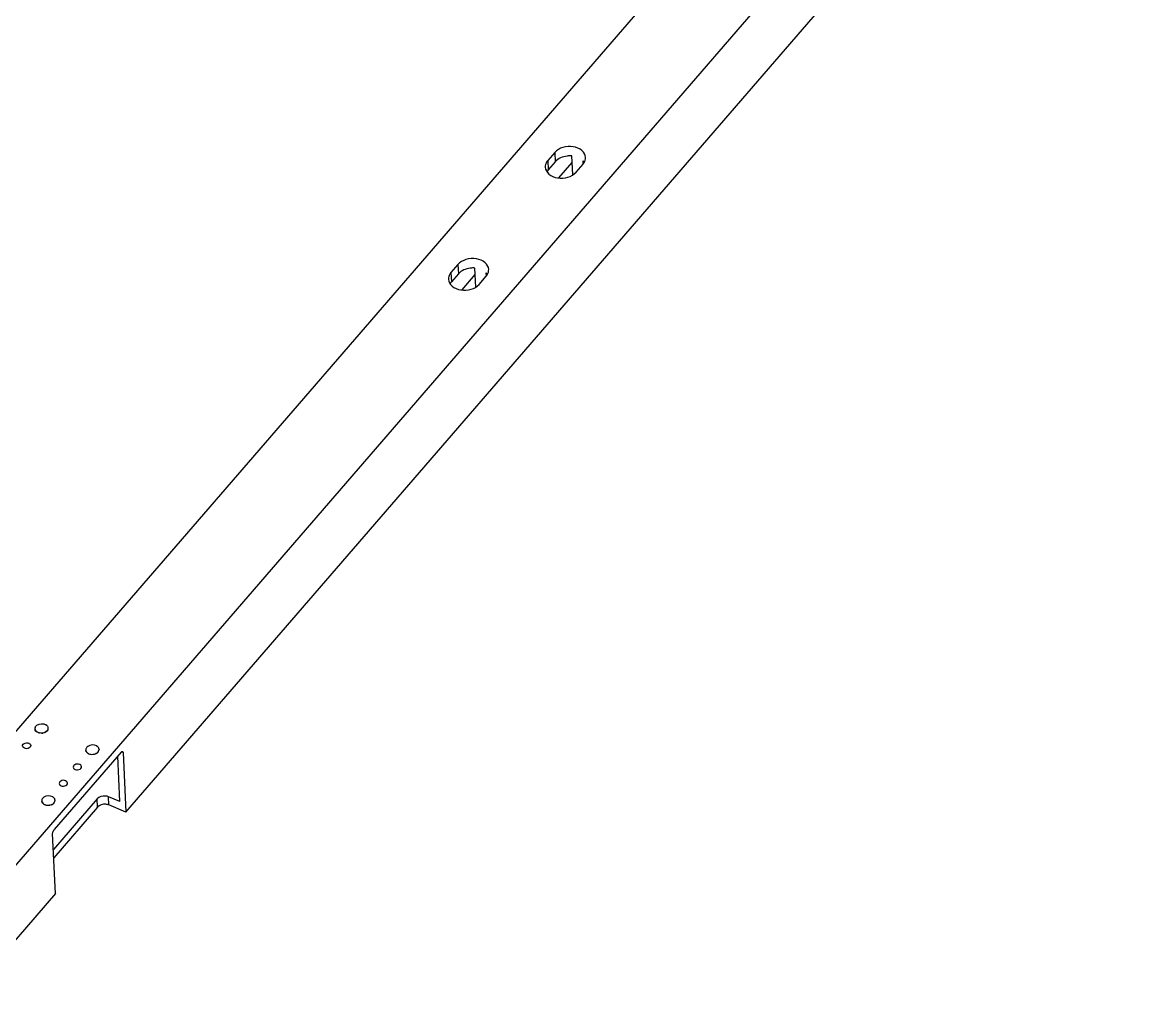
# Model space of a CAD drawing. Header units: millimetres. Extents: x 9226 to 36041, y 16031 to 21779.
# Drawn here: x 18454.4 to 18622.2, y 16701.9 to 16849.6 of the extents above; entities that cross this region are included whole.
import ezdxf

# ---------------------------------------------------------------- set-up
doc = ezdxf.new("R2010")
doc.units = ezdxf.units.MM
doc.layers.add('02___PRT_ALL_AXES', color=7, linetype='Continuous')

msp = doc.modelspace()

# ---------------------------------------------------------------- linework, layer by layer
at = {"color": 7, "linetype": 'Continuous', "lineweight": -3}
for p, q in [((18431.578, 16717.86), (18609.46, 16923.663)), ((18622.179, 16918.353), (18444.297, 16712.55)), ((18469.926, 16731.015), (18596.229, 16877.143)), ((18534.347, 16830.085), (18533.289, 16828.861)), ((18534.347, 16830.085), (18534.414, 16828.671)), ((18537.032, 16826.689), (18536.898, 16829.542)), ((18533.289, 16828.861), (18533.356, 16827.447)), ((18534.414, 16828.671), (18533.356, 16827.447)), ((18534.961, 16826.254), (18536.945, 16828.549)), ((18537.529, 16827.091), (18538.587, 16828.315)), ((18538.616, 16828.367), (18538.594, 16828.834)), ((18519.799, 16813.254), (18518.741, 16812.029)), ((18519.799, 16813.254), (18519.866, 16811.839)), ((18522.485, 16809.858), (18522.35, 16812.711)), ((18518.741, 16812.029), (18518.808, 16810.615)), ((18519.866, 16811.839), (18518.808, 16810.615)), ((18520.413, 16809.423), (18522.397, 16811.718)), ((18522.981, 16810.26), (18524.039, 16811.484)), ((18524.068, 16811.535), (18524.046, 16812.003)), ((18456.243, 16743.513), (18456.268, 16743.519)), ((18456.269, 16743.51), (18456.243, 16743.513)), ((18456.247, 16743.481), (18456.271, 16743.488)), ((18456.272, 16743.479), (18456.247, 16743.481)), ((18456.252, 16743.45), (18456.276, 16743.458)), ((18456.278, 16743.449), (18456.252, 16743.45)), ((18456.259, 16743.419), (18456.282, 16743.428)), ((18456.285, 16743.418), (18456.259, 16743.419)), ((18456.268, 16743.388), (18456.291, 16743.398)), ((18456.294, 16743.388), (18456.268, 16743.388)), ((18458.283, 16743.512), (18458.257, 16743.509)), ((18458.259, 16743.518), (18458.283, 16743.512)), ((18458.288, 16743.543), (18458.262, 16743.539)), ((18458.263, 16743.549), (18458.288, 16743.543)), ((18458.265, 16743.58), (18458.29, 16743.575)), ((18458.29, 16743.575), (18458.265, 16743.57)), ((18458.266, 16743.61), (18458.291, 16743.606)), ((18458.291, 16743.606), (18458.266, 16743.601)), ((18456.279, 16743.358), (18456.302, 16743.368)), ((18456.305, 16743.359), (18456.279, 16743.358)), ((18456.292, 16743.328), (18456.314, 16743.339)), ((18456.318, 16743.33), (18456.292, 16743.328)), ((18456.307, 16743.299), (18456.328, 16743.31)), ((18456.333, 16743.301), (18456.307, 16743.299)), ((18456.324, 16743.27), (18456.344, 16743.281)), ((18456.349, 16743.273), (18456.324, 16743.27)), ((18456.342, 16743.241), (18456.362, 16743.254)), ((18456.367, 16743.245), (18456.342, 16743.241)), ((18456.488, 16743.086), (18456.502, 16743.102)), ((18456.511, 16743.095), (18456.488, 16743.086)), ((18456.517, 16743.063), (18456.531, 16743.079)), ((18456.54, 16743.073), (18456.517, 16743.063)), ((18456.549, 16743.041), (18456.561, 16743.058)), ((18456.571, 16743.051), (18456.549, 16743.041)), ((18456.925, 16742.884), (18456.927, 16742.903)), ((18456.94, 16742.9), (18456.925, 16742.884)), ((18456.967, 16742.876), (18456.968, 16742.894)), ((18457.365, 16742.857), (18457.356, 16742.874)), ((18457.369, 16742.875), (18457.365, 16742.857)), ((18457.41, 16742.862), (18457.399, 16742.878)), ((18457.413, 16742.88), (18457.41, 16742.862)), ((18457.787, 16742.964), (18457.768, 16742.976)), ((18457.78, 16742.981), (18457.787, 16742.964)), ((18457.825, 16742.981), (18457.806, 16742.993)), ((18457.817, 16742.999), (18457.825, 16742.981)), ((18458.094, 16743.199), (18458.111, 16743.186)), ((18458.135, 16743.213), (18458.111, 16743.217)), ((18458.118, 16743.226), (18458.135, 16743.213)), ((18463.875, 16740.327), (18463.899, 16740.333)), ((18463.9, 16740.324), (18463.875, 16740.327)), ((18463.878, 16740.295), (18463.902, 16740.302)), ((18463.904, 16740.293), (18463.878, 16740.295)), ((18463.883, 16740.264), (18463.907, 16740.272)), ((18463.909, 16740.263), (18463.883, 16740.264)), ((18463.891, 16740.233), (18463.914, 16740.242)), ((18463.916, 16740.232), (18463.891, 16740.233)), ((18463.9, 16740.202), (18463.923, 16740.212)), ((18463.926, 16740.202), (18463.9, 16740.202)), ((18463.911, 16740.172), (18463.933, 16740.182)), ((18463.937, 16740.173), (18463.911, 16740.172)), ((18463.924, 16740.142), (18463.945, 16740.153)), ((18463.95, 16740.144), (18463.924, 16740.142)), ((18463.939, 16740.113), (18463.96, 16740.124)), ((18463.964, 16740.115), (18463.939, 16740.113)), ((18463.955, 16740.084), (18463.975, 16740.095)), ((18463.981, 16740.087), (18463.955, 16740.084)), ((18463.973, 16740.055), (18463.993, 16740.068)), ((18463.999, 16740.059), (18463.973, 16740.055)), ((18465.767, 16740.027), (18465.742, 16740.031)), ((18465.749, 16740.04), (18465.767, 16740.027)), ((18465.915, 16740.326), (18465.889, 16740.323)), ((18465.891, 16740.332), (18465.915, 16740.326)), ((18465.919, 16740.357), (18465.894, 16740.353)), ((18465.895, 16740.363), (18465.919, 16740.357)), ((18465.922, 16740.389), (18465.896, 16740.384)), ((18465.897, 16740.425), (18465.922, 16740.421)), ((18465.922, 16740.421), (18465.897, 16740.415)), ((18465.897, 16740.394), (18465.922, 16740.389)), ((18469.504, 16739.961), (18469.248, 16740.068)), ((18469.223, 16740.008), (18459.171, 16728.379)), ((18464.119, 16739.9), (18464.134, 16739.916)), ((18464.143, 16739.909), (18464.119, 16739.9)), ((18464.149, 16739.877), (18464.163, 16739.893)), ((18464.172, 16739.887), (18464.149, 16739.877)), ((18464.18, 16739.856), (18464.193, 16739.872)), ((18464.203, 16739.865), (18464.18, 16739.856)), ((18464.557, 16739.698), (18464.559, 16739.717)), ((18464.571, 16739.714), (18464.557, 16739.698)), ((18464.599, 16739.69), (18464.6, 16739.708)), ((18464.997, 16739.671), (18464.988, 16739.688)), ((18465.001, 16739.689), (18464.997, 16739.671)), ((18465.041, 16739.676), (18465.031, 16739.692)), ((18465.044, 16739.694), (18465.041, 16739.676)), ((18465.418, 16739.778), (18465.4, 16739.79)), ((18465.411, 16739.795), (18465.418, 16739.778)), ((18465.456, 16739.795), (18465.437, 16739.807)), ((18465.448, 16739.813), (18465.456, 16739.795)), ((18465.726, 16740.013), (18465.742, 16740)), ((18469.02, 16732.607), (18468.699, 16739.403)), ((18469.504, 16739.961), (18469.926, 16731.015)), ((18469.02, 16732.607), (18467.324, 16733.315)), ((18467.383, 16732.077), (18467.324, 16733.315)), ((18457.262, 16732.676), (18457.287, 16732.682)), ((18457.287, 16732.673), (18457.262, 16732.676)), ((18457.265, 16732.645), (18457.29, 16732.652)), ((18457.291, 16732.642), (18457.265, 16732.645)), ((18457.271, 16732.613), (18457.295, 16732.621)), ((18457.296, 16732.612), (18457.271, 16732.613)), ((18457.278, 16732.582), (18457.301, 16732.591)), ((18457.304, 16732.582), (18457.278, 16732.582)), ((18457.287, 16732.552), (18457.31, 16732.561)), ((18457.313, 16732.552), (18457.287, 16732.552)), ((18457.298, 16732.521), (18457.32, 16732.531)), ((18457.324, 16732.522), (18457.298, 16732.521)), ((18457.311, 16732.491), (18457.333, 16732.502)), ((18457.337, 16732.493), (18457.311, 16732.491)), ((18457.326, 16732.462), (18457.347, 16732.473)), ((18457.352, 16732.464), (18457.326, 16732.462)), ((18457.342, 16732.433), (18457.363, 16732.445)), ((18457.368, 16732.436), (18457.342, 16732.433)), ((18457.361, 16732.405), (18457.38, 16732.417)), ((18457.386, 16732.409), (18457.361, 16732.405)), ((18457.507, 16732.25), (18457.521, 16732.265)), ((18457.53, 16732.258), (18457.507, 16732.25)), ((18457.536, 16732.227), (18457.55, 16732.243)), ((18457.559, 16732.236), (18457.536, 16732.227)), ((18457.568, 16732.205), (18457.58, 16732.221)), ((18457.59, 16732.215), (18457.568, 16732.205)), ((18457.944, 16732.048), (18457.946, 16732.066)), ((18457.958, 16732.063), (18457.944, 16732.048)), ((18457.986, 16732.039), (18457.987, 16732.057)), ((18458.384, 16732.02), (18458.375, 16732.037)), ((18458.388, 16732.038), (18458.384, 16732.02)), ((18458.428, 16732.025), (18458.418, 16732.042)), ((18458.432, 16732.043), (18458.428, 16732.025)), ((18458.806, 16732.127), (18458.787, 16732.14)), ((18458.799, 16732.145), (18458.806, 16732.127)), ((18458.844, 16732.145), (18458.824, 16732.157)), ((18458.836, 16732.162), (18458.844, 16732.145)), ((18465.603, 16732.992), (18459.034, 16725.392)), ((18465.661, 16731.755), (18459.092, 16724.154)), ((18459.113, 16732.362), (18459.13, 16732.349)), ((18459.154, 16732.376), (18459.129, 16732.381)), ((18459.137, 16732.389), (18459.154, 16732.376)), ((18459.302, 16732.675), (18459.276, 16732.672)), ((18459.278, 16732.681), (18459.302, 16732.675)), ((18459.306, 16732.707), (18459.281, 16732.703)), ((18459.282, 16732.712), (18459.306, 16732.707)), ((18459.284, 16732.774), (18459.309, 16732.77)), ((18459.284, 16732.743), (18459.309, 16732.738)), ((18459.309, 16732.738), (18459.284, 16732.734)), ((18459.309, 16732.77), (18459.285, 16732.764)), ((18465.661, 16731.755), (18465.603, 16732.992)), ((18469.926, 16731.015), (18467.383, 16732.077)), ((18459.346, 16718.774), (18458.924, 16727.72)), ((18459.346, 16718.774), (18444.798, 16701.943))]:
    msp.add_line(p, q, dxfattribs=at)
for centre, radius, start, end in [((18456.766, 16743.552), 0.499, 182.70362, 183.76088), ((18456.767, 16743.552), 0.5, 184.8492, 187.29639), ((18456.771, 16743.552), 0.504, 188.38093, 190.81467), ((18456.778, 16743.554), 0.511, 191.8912, 194.30267), ((18456.787, 16743.556), 0.521, 195.36738, 197.74841), ((18456.799, 16743.56), 0.534, 198.79784, 201.14111), ((18457.731, 16743.605), 0.535, 343.94598, 346.28531), ((18457.744, 16743.602), 0.522, 347.33311, 349.71085), ((18457.751, 16743.6), 0.515, 350.77638, 351.24701), ((18457.754, 16743.6), 0.512, 351.24568, 353.18409), ((18457.761, 16743.599), 0.505, 354.25872, 356.69071), ((18457.767, 16743.599), 0.499, 1.30915, 2.70358), ((18457.765, 16743.599), 0.5, 357.77466, 0.22096), ((18456.814, 16743.566), 0.549, 202.1722, 204.47138), ((18456.828, 16743.573), 0.565, 205.47862, 206.84243), ((18456.834, 16743.576), 0.572, 206.84156, 207.72775), ((18456.849, 16743.584), 0.588, 208.7186, 210.91499), ((18456.869, 16743.596), 0.612, 211.8776, 214.01752), ((18456.89, 16743.611), 0.638, 214.95446, 217.03592), ((18457.008, 16743.722), 0.8, 229.05897, 230.84816), ((18457.031, 16743.752), 0.838, 231.6298, 233.36487), ((18457.054, 16743.783), 0.877, 234.12298, 235.80633), ((18457.076, 16743.816), 0.917, 236.54202, 238.17627), ((18457.097, 16743.851), 0.957, 238.89076, 240.47866), ((18457.117, 16743.886), 0.998, 241.17321, 242.71763), ((18457.193, 16744.066), 1.193, 251.73773, 253.1084), ((18457.203, 16744.1), 1.228, 253.71038, 255.05484), ((18457.211, 16744.132), 1.261, 255.6458, 256.96677), ((18457.218, 16744.161), 1.292, 257.5479, 258.84803), ((18457.223, 16744.188), 1.319, 259.42051, 260.70241), ((18457.233, 16744.282), 1.414, 273.77358, 274.99767), ((18457.233, 16744.278), 1.41, 275.54156, 276.02977), ((18457.234, 16744.275), 1.407, 276.02968, 276.76898), ((18457.235, 16744.267), 1.398, 277.31431, 278.54755), ((18457.237, 16744.253), 1.385, 279.09621, 280.33757), ((18457.278, 16744.106), 1.232, 290.16876, 291.51087), ((18457.291, 16744.074), 1.197, 292.11175, 293.47981), ((18457.305, 16744.043), 1.163, 294.0937, 295.22513), ((18457.311, 16744.031), 1.149, 295.22676, 295.49214), ((18457.323, 16744.006), 1.122, 296.11598, 297.54432), ((18457.341, 16743.971), 1.082, 298.18534, 299.64813), ((18457.361, 16743.936), 1.042, 300.30508, 301.80523), ((18457.383, 16743.902), 1.002, 302.47941, 304.01984), ((18457.455, 16743.805), 0.881, 309.37205, 311.05061), ((18457.481, 16743.776), 0.842, 311.80653, 313.53657), ((18457.507, 16743.748), 0.804, 314.31592, 316.09986), ((18457.528, 16743.729), 0.776, 316.90799, 317.51696), ((18457.537, 16743.721), 0.763, 317.51532, 318.74638), ((18457.56, 16743.701), 0.733, 319.57273, 321.47043), ((18457.586, 16743.68), 0.7, 322.32554, 324.28222), ((18464.397, 16740.366), 0.499, 182.70362, 183.76088), ((18464.399, 16740.366), 0.5, 184.8492, 187.29639), ((18464.403, 16740.367), 0.504, 188.38093, 190.81467), ((18464.41, 16740.368), 0.511, 191.8912, 194.30267), ((18464.419, 16740.37), 0.521, 195.36738, 197.74841), ((18464.431, 16740.374), 0.534, 198.79784, 201.14111), ((18464.445, 16740.38), 0.549, 202.1722, 204.47138), ((18464.459, 16740.387), 0.565, 205.47861, 206.83612), ((18464.465, 16740.39), 0.572, 206.83527, 207.72776), ((18464.48, 16740.398), 0.588, 208.7186, 210.91499), ((18464.5, 16740.41), 0.612, 211.8776, 214.01752), ((18464.522, 16740.425), 0.638, 214.95446, 217.03592), ((18465.168, 16740.535), 0.763, 317.51532, 318.74638), ((18465.192, 16740.515), 0.733, 319.57273, 321.47043), ((18465.218, 16740.494), 0.7, 322.32554, 324.28222), ((18465.363, 16740.419), 0.535, 343.94598, 346.28531), ((18465.375, 16740.416), 0.522, 347.33311, 349.71085), ((18465.386, 16740.414), 0.512, 351.22848, 353.18406), ((18465.383, 16740.415), 0.515, 350.77638, 351.22984), ((18465.392, 16740.413), 0.505, 354.25872, 356.69071), ((18465.398, 16740.413), 0.499, 1.30915, 2.70358), ((18465.397, 16740.413), 0.5, 357.77466, 0.22096), ((18464.639, 16740.536), 0.8, 229.05897, 230.84816), ((18464.663, 16740.566), 0.838, 231.6298, 233.36487), ((18464.686, 16740.597), 0.877, 234.12298, 235.80633), ((18464.708, 16740.63), 0.917, 236.54202, 238.17627), ((18464.729, 16740.665), 0.957, 238.89076, 240.47866), ((18464.749, 16740.7), 0.998, 241.17321, 242.71763), ((18464.825, 16740.88), 1.193, 251.73773, 253.1084), ((18464.835, 16740.914), 1.228, 253.71038, 255.05484), ((18464.843, 16740.946), 1.261, 255.6458, 256.96677), ((18464.85, 16740.975), 1.292, 257.5479, 258.84803), ((18464.855, 16741.002), 1.319, 259.42051, 260.70241), ((18464.864, 16741.096), 1.414, 273.77358, 274.99767), ((18464.865, 16741.092), 1.41, 275.54156, 276.02699), ((18464.865, 16741.09), 1.407, 276.02689, 276.76898), ((18464.866, 16741.081), 1.398, 277.31431, 278.54755), ((18464.868, 16741.067), 1.385, 279.09621, 280.33757), ((18464.91, 16740.92), 1.232, 290.16876, 291.51087), ((18464.923, 16740.888), 1.197, 292.11175, 293.47981), ((18464.937, 16740.857), 1.163, 294.09372, 295.22009), ((18464.942, 16740.845), 1.15, 295.2217, 295.49213), ((18464.955, 16740.82), 1.122, 296.11598, 297.54432), ((18464.973, 16740.785), 1.082, 298.18534, 299.64813), ((18464.993, 16740.75), 1.042, 300.30508, 301.80523), ((18465.015, 16740.716), 1.002, 302.47941, 304.01984), ((18465.087, 16740.619), 0.881, 309.37205, 311.05061), ((18465.113, 16740.59), 0.842, 311.80653, 313.53657), ((18465.139, 16740.562), 0.804, 314.31592, 316.09986), ((18465.159, 16740.543), 0.776, 316.90799, 317.51696), ((18457.785, 16732.715), 0.499, 182.70362, 183.76088), ((18457.786, 16732.715), 0.5, 184.8492, 187.29639), ((18457.79, 16732.716), 0.504, 188.38093, 190.81467), ((18457.797, 16732.717), 0.511, 191.8912, 194.30267), ((18457.806, 16732.72), 0.521, 195.36738, 197.74841), ((18457.818, 16732.724), 0.534, 198.79784, 201.14111), ((18457.833, 16732.729), 0.549, 202.1722, 204.47138), ((18457.847, 16732.736), 0.565, 205.47861, 206.83612), ((18457.853, 16732.739), 0.572, 206.83527, 207.72776), ((18457.868, 16732.747), 0.588, 208.7186, 210.91499), ((18457.888, 16732.759), 0.612, 211.8776, 214.01752), ((18457.909, 16732.774), 0.638, 214.95446, 217.03592), ((18458.026, 16732.886), 0.8, 229.05897, 230.84816), ((18458.05, 16732.915), 0.838, 231.6298, 233.36487), ((18458.073, 16732.946), 0.877, 234.12298, 235.80633), ((18458.095, 16732.979), 0.917, 236.54202, 238.17627), ((18458.116, 16733.014), 0.957, 238.89076, 240.47866), ((18458.136, 16733.049), 0.998, 241.17321, 242.71763), ((18458.212, 16733.23), 1.193, 251.73773, 253.1084), ((18458.222, 16733.263), 1.228, 253.71038, 255.05484), ((18458.23, 16733.295), 1.261, 255.6458, 256.96677), ((18458.237, 16733.325), 1.292, 257.5479, 258.84803), ((18458.242, 16733.352), 1.319, 259.42051, 260.70241), ((18458.252, 16733.446), 1.414, 273.77358, 274.99767), ((18458.252, 16733.442), 1.41, 275.54156, 276.02699), ((18458.252, 16733.439), 1.407, 276.02689, 276.76898), ((18458.254, 16733.43), 1.398, 277.31431, 278.54755), ((18458.256, 16733.417), 1.385, 279.09621, 280.33757), ((18458.297, 16733.27), 1.232, 290.16876, 291.51087), ((18458.31, 16733.237), 1.197, 292.11175, 293.47981), ((18458.324, 16733.206), 1.163, 294.09372, 295.22009), ((18458.33, 16733.194), 1.15, 295.2217, 295.49213), ((18458.342, 16733.169), 1.122, 296.11598, 297.54432), ((18458.36, 16733.135), 1.082, 298.18534, 299.64813), ((18458.38, 16733.1), 1.042, 300.30508, 301.80523), ((18458.402, 16733.065), 1.002, 302.47941, 304.01984), ((18458.474, 16732.968), 0.881, 309.37205, 311.05061), ((18458.5, 16732.939), 0.842, 311.80653, 313.53657), ((18458.526, 16732.912), 0.804, 314.31592, 316.09986), ((18458.547, 16732.892), 0.776, 316.90799, 317.51696), ((18458.556, 16732.884), 0.763, 317.51532, 318.74638), ((18458.579, 16732.864), 0.733, 319.57273, 321.47043), ((18458.605, 16732.844), 0.7, 322.32554, 324.28222), ((18458.75, 16732.768), 0.535, 343.94598, 346.28531), ((18458.762, 16732.765), 0.522, 347.33311, 349.71085), ((18458.77, 16732.764), 0.515, 350.77638, 351.22984), ((18458.773, 16732.763), 0.512, 351.22848, 353.18406), ((18458.78, 16732.763), 0.505, 354.25872, 356.69071), ((18458.786, 16732.762), 0.499, 1.30915, 2.70358), ((18458.784, 16732.762), 0.5, 357.77466, 0.22096)]:
    msp.add_arc(centre, radius, start, end, dxfattribs=at)
for points, knots in [([(18538.964, 16829.318), (18538.946, 16829.704), (18538.439, 16830.537), (18537.079, 16831.032), (18535.579, 16830.951), (18534.655, 16830.441), (18534.347, 16830.085)], [0, 0, 0, 0, 0.2083059, 0.4651941, 0.7465445, 1, 1, 1, 1]), ([(18536.898, 16829.542), (18536.658, 16829.561), (18535.768, 16829.544), (18534.841, 16829.165), (18534.414, 16828.671)], [0, 0, 0, 0, 0.2692552, 1, 1, 1, 1]), ([(18538.587, 16828.315), (18538.65, 16828.388), (18538.866, 16828.679), (18538.976, 16829.053), (18538.964, 16829.318)], [0, 0, 0, 0, 0.2673484, 1, 1, 1, 1]), ([(18533.289, 16828.861), (18533.226, 16828.788), (18533.01, 16828.497), (18532.899, 16828.123), (18532.912, 16827.858)], [0, 0, 0, 0, 0.2673484, 1, 1, 1, 1]), ([(18532.912, 16827.858), (18532.93, 16827.472), (18533.436, 16826.639), (18534.797, 16826.144), (18536.296, 16826.225), (18537.221, 16826.735), (18537.529, 16827.091)], [0, 0, 0, 0, 0.2083059, 0.4651941, 0.7465445, 1, 1, 1, 1]), ([(18524.416, 16812.487), (18524.398, 16812.873), (18523.891, 16813.705), (18522.531, 16814.2), (18521.031, 16814.12), (18520.107, 16813.61), (18519.799, 16813.254)], [0, 0, 0, 0, 0.2083059, 0.4651941, 0.7465445, 1, 1, 1, 1]), ([(18522.35, 16812.711), (18522.11, 16812.73), (18521.22, 16812.712), (18520.293, 16812.333), (18519.866, 16811.839)], [0, 0, 0, 0, 0.2692552, 1, 1, 1, 1]), ([(18524.039, 16811.484), (18524.102, 16811.557), (18524.318, 16811.847), (18524.429, 16812.222), (18524.416, 16812.487)], [0, 0, 0, 0, 0.2673484, 1, 1, 1, 1]), ([(18518.741, 16812.029), (18518.678, 16811.956), (18518.462, 16811.666), (18518.351, 16811.291), (18518.364, 16811.027)], [0, 0, 0, 0, 0.2673484, 1, 1, 1, 1]), ([(18518.364, 16811.027), (18518.382, 16810.64), (18518.888, 16809.808), (18520.249, 16809.313), (18521.748, 16809.394), (18522.673, 16809.904), (18522.981, 16810.26)], [0, 0, 0, 0, 0.2083059, 0.4651941, 0.7465445, 1, 1, 1, 1]), ([(18469.223, 16740.008), (18469.241, 16740.029), (18469.293, 16740.084), (18469.383, 16740.137), (18469.432, 16740.116)], [0, 0, 0, 0, 0.3379084, 1, 1, 1, 1]), ([(18469.432, 16740.116), (18469.469, 16740.101), (18469.498, 16740.036), (18469.503, 16739.98), (18469.504, 16739.961)], [0, 0, 0, 0, 0.6777939, 1, 1, 1, 1]), ([(18467.324, 16733.315), (18467.18, 16733.375), (18466.595, 16733.515), (18465.894, 16733.33), (18465.603, 16732.992)], [0, 0, 0, 0, 0.2597387, 1, 1, 1, 1]), ([(18467.383, 16732.077), (18467.238, 16732.138), (18466.653, 16732.278), (18465.953, 16732.092), (18465.661, 16731.755)], [0, 0, 0, 0, 0.2597387, 1, 1, 1, 1]), ([(18458.924, 16727.72), (18458.921, 16727.773), (18458.949, 16728.01), (18459.051, 16728.24), (18459.171, 16728.379)], [0, 0, 0, 0, 0.2233808, 1, 1, 1, 1])]:
    msp.add_open_spline(points, degree=3, knots=knots, dxfattribs=at)
for points in [[(18533.356, 16827.447), (18533.276, 16827.355), (18533.205, 16827.254), (18533.147, 16827.147)], [(18538.776, 16828.618), (18538.721, 16828.695), (18538.66, 16828.767), (18538.594, 16828.834)], [(18518.808, 16810.615), (18518.728, 16810.523), (18518.657, 16810.423), (18518.599, 16810.316)], [(18524.228, 16811.787), (18524.173, 16811.864), (18524.112, 16811.936), (18524.046, 16812.003)]]:
    msp.add_open_spline(points, degree=3, dxfattribs=at)
at = {"layer": '02___PRT_ALL_AXES', "color": 7, "linetype": 'Continuous', "lineweight": -3}
msp.add_line((18457.971, 16744.093), (18458.06, 16744.023), dxfattribs=at)
for centre, radius, start, end in [((18456.767, 16743.552), 0.5, 171.15205, 177.58743), ((18456.765, 16743.552), 0.498, 177.59256, 182.73221), ((18456.77, 16743.552), 0.503, 182.74417, 191.24952), ((18456.781, 16743.55), 0.515, 166.76129, 171.1431), ((18456.784, 16743.555), 0.518, 191.25276, 198.4522), ((18456.808, 16743.543), 0.542, 161.35381, 166.75054), ((18456.808, 16743.563), 0.543, 198.47129, 206.91711), ((18456.834, 16743.535), 0.57, 158.06664, 161.37), ((18457.127, 16743.281), 0.962, 125.12994, 127.52748), ((18457.461, 16743.342), 0.908, 55.83765, 59.12823), ((18457.552, 16743.46), 0.759, 45.06242, 47.92357), ((18457.582, 16743.49), 0.717, 40.80384, 45.07563), ((18457.723, 16743.586), 0.545, 21.49673, 24.96055), ((18457.735, 16743.591), 0.532, 17.9648, 21.49619), ((18457.75, 16743.596), 0.516, 10.61298, 17.98091), ((18457.752, 16743.601), 0.514, 347.06197, 351.14525), ((18457.763, 16743.599), 0.502, 2.74188, 10.60648), ((18457.766, 16743.599), 0.5, 351.14987, 358.8357), ((18457.768, 16743.599), 0.498, 358.84196, 2.73198), ((18457.213, 16744.137), 1.267, 256.96049, 258.8102), ((18457.318, 16744.014), 1.131, 294.19616, 296.19756), ((18464.396, 16740.366), 0.498, 177.59256, 182.73221), ((18464.399, 16740.366), 0.5, 171.15205, 177.58743), ((18464.401, 16740.366), 0.503, 182.74417, 191.24952), ((18464.413, 16740.364), 0.515, 166.76129, 171.1431), ((18464.416, 16740.369), 0.518, 191.25276, 198.4522), ((18464.45, 16740.354), 0.553, 158.01206, 166.69969), ((18464.44, 16740.377), 0.543, 198.47129, 206.91711), ((18464.759, 16740.095), 0.962, 125.12994, 127.52748), ((18465.078, 16740.132), 0.936, 57.72933, 59.98485), ((18465.183, 16740.274), 0.759, 45.06242, 47.92357), ((18465.213, 16740.304), 0.717, 40.80384, 45.07563), ((18465.354, 16740.401), 0.545, 21.49673, 24.96055), ((18465.366, 16740.405), 0.532, 17.9648, 21.49619), ((18465.381, 16740.41), 0.516, 10.61298, 17.98091), ((18465.383, 16740.415), 0.514, 347.06197, 351.14525), ((18465.395, 16740.413), 0.502, 2.74188, 10.60648), ((18465.397, 16740.413), 0.5, 351.14987, 358.8357), ((18465.399, 16740.413), 0.498, 358.84196, 2.73198), ((18464.844, 16740.951), 1.267, 256.96049, 258.8102), ((18464.949, 16740.828), 1.131, 294.19616, 296.19756), ((18457.786, 16732.715), 0.5, 171.15205, 177.58743), ((18457.784, 16732.715), 0.498, 177.59256, 182.73221), ((18457.789, 16732.716), 0.503, 182.74417, 191.24952), ((18457.8, 16732.713), 0.515, 166.76129, 171.1431), ((18457.803, 16732.719), 0.518, 191.25276, 198.4522), ((18457.838, 16732.703), 0.553, 158.01206, 166.69969), ((18457.827, 16732.727), 0.543, 198.47129, 206.91711), ((18458.146, 16732.445), 0.962, 125.12994, 127.52748), ((18458.232, 16733.3), 1.267, 256.96049, 258.8102), ((18458.337, 16733.177), 1.131, 294.19616, 296.19756), ((18458.465, 16732.482), 0.936, 57.72933, 59.98485), ((18458.571, 16732.624), 0.759, 45.06242, 47.92357), ((18458.601, 16732.653), 0.717, 40.80384, 45.07563), ((18458.741, 16732.75), 0.545, 21.49673, 24.96055), ((18458.754, 16732.755), 0.532, 17.9648, 21.49619), ((18458.768, 16732.759), 0.516, 10.61298, 17.98091), ((18458.771, 16732.765), 0.514, 347.06197, 351.14525), ((18458.782, 16732.762), 0.502, 2.74188, 10.60648), ((18458.785, 16732.762), 0.5, 351.14987, 358.8357), ((18458.786, 16732.762), 0.498, 358.84196, 2.73198)]:
    msp.add_arc(centre, radius, start, end, dxfattribs=at)
for points in [[(18456.306, 16743.747), (18456.332, 16743.814), (18456.372, 16743.875), (18456.418, 16743.929)], [(18456.418, 16743.929), (18456.455, 16743.972), (18456.497, 16744.01), (18456.541, 16744.044)], [(18456.574, 16744.068), (18456.943, 16744.328), (18457.539, 16744.353), (18457.927, 16744.121)], [(18458.253, 16743.486), (18458.231, 16743.389), (18458.179, 16743.297), (18458.114, 16743.221)], [(18458.124, 16743.958), (18458.161, 16743.915), (18458.193, 16743.868), (18458.217, 16743.816)], [(18456.562, 16743.057), (18456.465, 16743.123), (18456.377, 16743.213), (18456.324, 16743.318)], [(18456.927, 16742.903), (18456.798, 16742.933), (18456.671, 16742.983), (18456.562, 16743.057)], [(18457.781, 16742.982), (18457.532, 16742.87), (18457.235, 16742.841), (18456.967, 16742.894)], [(18458.114, 16743.221), (18458.033, 16743.128), (18457.928, 16743.053), (18457.817, 16742.999)], [(18454.394, 16740.945), (18454.389, 16741.034), (18454.43, 16741.128), (18454.488, 16741.195)], [(18455.642, 16741.004), (18455.646, 16740.914), (18455.606, 16740.821), (18455.548, 16740.753)], [(18464.05, 16740.743), (18464.003, 16740.689), (18463.964, 16740.628), (18463.937, 16740.561)], [(18463.956, 16740.132), (18464.009, 16740.027), (18464.096, 16739.938), (18464.193, 16739.872)], [(18464.173, 16740.858), (18464.128, 16740.824), (18464.087, 16740.786), (18464.05, 16740.743)], [(18465.546, 16740.943), (18465.159, 16741.167), (18464.571, 16741.14), (18464.205, 16740.882)], [(18465.449, 16739.813), (18465.56, 16739.868), (18465.665, 16739.942), (18465.746, 16740.035)], [(18465.692, 16740.837), (18465.656, 16740.869), (18465.618, 16740.898), (18465.577, 16740.924)], [(18465.746, 16740.035), (18465.811, 16740.111), (18465.862, 16740.203), (18465.884, 16740.3)], [(18465.848, 16740.631), (18465.824, 16740.682), (18465.793, 16740.729), (18465.756, 16740.772)], [(18464.193, 16739.872), (18464.303, 16739.797), (18464.43, 16739.747), (18464.558, 16739.717)], [(18464.598, 16739.708), (18464.866, 16739.655), (18465.164, 16739.684), (18465.413, 16739.796)], [(18462.12, 16738.009), (18462.061, 16737.942), (18462.021, 16737.848), (18462.025, 16737.759)], [(18463.179, 16737.567), (18463.238, 16737.635), (18463.278, 16737.729), (18463.274, 16737.818)], [(18460.003, 16735.561), (18459.945, 16735.494), (18459.905, 16735.4), (18459.909, 16735.311)], [(18461.063, 16735.119), (18461.122, 16735.186), (18461.162, 16735.28), (18461.158, 16735.37)], [(18458.933, 16733.292), (18458.546, 16733.516), (18457.958, 16733.489), (18457.592, 16733.232)], [(18457.437, 16733.093), (18457.39, 16733.039), (18457.351, 16732.977), (18457.325, 16732.911)], [(18457.343, 16732.481), (18457.396, 16732.376), (18457.483, 16732.287), (18457.581, 16732.221)], [(18457.56, 16733.208), (18457.516, 16733.174), (18457.474, 16733.135), (18457.437, 16733.093)], [(18457.581, 16732.221), (18457.69, 16732.147), (18457.817, 16732.096), (18457.946, 16732.066)], [(18457.986, 16732.058), (18458.254, 16732.005), (18458.551, 16732.033), (18458.8, 16732.145)], [(18458.836, 16732.162), (18458.947, 16732.217), (18459.052, 16732.291), (18459.133, 16732.385)], [(18459.079, 16733.187), (18459.044, 16733.219), (18459.005, 16733.247), (18458.965, 16733.273)], [(18459.133, 16732.385), (18459.198, 16732.46), (18459.249, 16732.552), (18459.272, 16732.649)], [(18459.236, 16732.98), (18459.212, 16733.031), (18459.18, 16733.079), (18459.143, 16733.121)]]:
    msp.add_open_spline(points, degree=3, dxfattribs=at)
for points, knots in [([(18455.548, 16740.753), (18455.471, 16740.664), (18455.24, 16740.536), (18454.865, 16740.516), (18454.525, 16740.64), (18454.398, 16740.848), (18454.394, 16740.945)], [0, 0, 0, 0, 0.2535106, 0.5348291, 0.7917086, 1, 1, 1, 1]), ([(18454.488, 16741.195), (18454.565, 16741.284), (18454.796, 16741.412), (18455.171, 16741.432), (18455.511, 16741.308), (18455.638, 16741.1), (18455.642, 16741.004)], [0, 0, 0, 0, 0.2535106, 0.5348291, 0.7917086, 1, 1, 1, 1]), ([(18462.025, 16737.759), (18462.03, 16737.662), (18462.156, 16737.454), (18462.496, 16737.33), (18462.871, 16737.351), (18463.103, 16737.478), (18463.179, 16737.567)], [0, 0, 0, 0, 0.2082914, 0.4651709, 0.7464894, 1, 1, 1, 1]), ([(18463.274, 16737.818), (18463.269, 16737.914), (18463.143, 16738.122), (18462.803, 16738.246), (18462.428, 16738.226), (18462.196, 16738.098), (18462.12, 16738.009)], [0, 0, 0, 0, 0.2082914, 0.4651709, 0.7464894, 1, 1, 1, 1]), ([(18459.909, 16735.311), (18459.914, 16735.214), (18460.04, 16735.006), (18460.38, 16734.882), (18460.755, 16734.902), (18460.986, 16735.03), (18461.063, 16735.119)], [0, 0, 0, 0, 0.2082914, 0.4651709, 0.7464894, 1, 1, 1, 1]), ([(18461.158, 16735.37), (18461.153, 16735.466), (18461.027, 16735.674), (18460.686, 16735.798), (18460.312, 16735.778), (18460.08, 16735.65), (18460.003, 16735.561)], [0, 0, 0, 0, 0.2082914, 0.4651709, 0.7464894, 1, 1, 1, 1])]:
    msp.add_open_spline(points, degree=3, knots=knots, dxfattribs=at)

doc.saveas('drawing.dxf')
